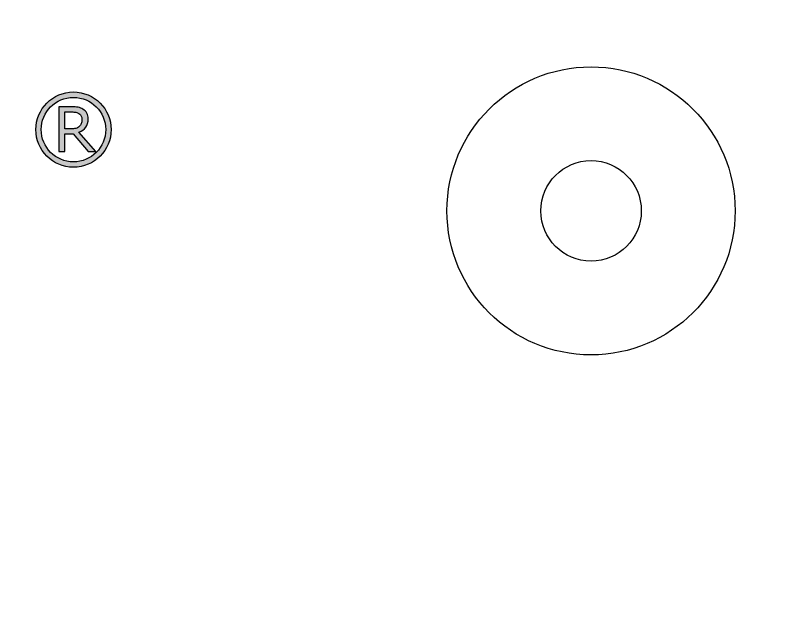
# Model space of a CAD drawing. Header units: millimetres. Extents: x -174 to 283928, y 1291 to 21053.
# Drawn here: x 9415.54 to 9426.13, y 20545.75 to 20554.04 of the extents above; entities that cross this region are included whole.
import ezdxf
from ezdxf.enums import TextEntityAlignment as Align

# ---------------------------------------------------------------- set-up
doc = ezdxf.new("R2010")
doc.units = ezdxf.units.MM
doc.layers.add('Enclosure', color=7, linetype='Continuous')
doc.layers.add('Serigraph', color=7, linetype='Continuous')
doc.styles.get("Standard").update_dxf_attribs({"font": 'arial.ttf'})

# ---------------------------------------------------------------- blocks, each defined once
blk = doc.blocks.new('ZPS640HIC110_SERIGRAFIA')
at = {"layer": 'Serigraph'}
h = blk.add_hatch(color=256, dxfattribs=at)
h.dxf.hatch_style = 1
h.paths.add_polyline_path([(46.795, 11.268, 1), (45.745, 11.268, 1)])
h.paths.add_polyline_path([(46.72, 11.268, 1), (45.82, 11.268, 1)], flags=16)
edge = h.paths.add_edge_path(flags=0)
edge.add_spline(control_points=[(46.148, 11.278), (46.148, 11.278), (46.148, 11.515), (46.148, 11.515), (46.148, 11.515), (46.148, 11.515), (46.148, 11.515)], knot_values=[4.99999, 4.99999, 4.99999, 4.99999, 5.49999, 5.49999, 5.49999, 5.99999, 5.99999, 5.99999, 5.99999], degree=3, periodic=0)
edge.add_spline(control_points=[(46.148, 11.515), (46.148, 11.515), (46.246, 11.515), (46.246, 11.515)], knot_values=[4.00001, 4.00001, 4.00001, 4.00001, 4.99999, 4.99999, 4.99999, 4.99999], degree=3, periodic=0)
edge.add_spline(control_points=[(46.378, 11.457), (46.384, 11.444), (46.388, 11.428), (46.388, 11.41)], knot_values=[0, 0, 0, 0, 1, 1, 1, 1], degree=3, periodic=0)
edge.add_spline(control_points=[(46.378, 11.352), (46.373, 11.336), (46.363, 11.323), (46.351, 11.311)], knot_values=[9, 9, 9, 9, 10, 10, 10, 10], degree=3, periodic=0)
edge.add_spline(control_points=[(46.301, 11.285), (46.281, 11.281), (46.258, 11.278), (46.232, 11.278)], knot_values=[7, 7, 7, 7, 8, 8, 8, 8], degree=3, periodic=0)
h = blk.add_hatch(color=256, dxfattribs=at)
h.dxf.hatch_style = 1
edge = h.paths.add_edge_path()
edge.add_spline(control_points=[(46.455, 11.498), (46.443, 11.52), (46.425, 11.538), (46.403, 11.553)], knot_values=[9, 9, 9, 9, 10, 10, 10, 10], degree=3, periodic=0)
edge.add_spline(control_points=[(46.403, 11.553), (46.382, 11.565), (46.36, 11.574), (46.335, 11.579)], knot_values=[8, 8, 8, 8, 9, 9, 9, 9], degree=3, periodic=0)
edge.add_spline(control_points=[(46.335, 11.579), (46.309, 11.584), (46.278, 11.586), (46.24, 11.586)], knot_values=[7, 7, 7, 7, 8, 8, 8, 8], degree=3, periodic=0)
edge.add_spline(control_points=[(46.24, 11.586), (46.24, 11.586), (46.065, 11.586), (46.065, 11.586)], knot_values=[6.00001, 6.00001, 6.00001, 6.00001, 7, 7, 7, 7], degree=3, periodic=0)
edge.add_spline(control_points=[(46.065, 11.586), (46.065, 11.586), (46.065, 11.429), (46.065, 11.273)], knot_values=[5.5, 5.5, 5.5, 5.5, 6, 6, 6, 6], degree=3, periodic=0)
edge.add_spline(control_points=[(46.065, 11.273), (46.065, 11.117), (46.065, 10.961), (46.065, 10.961), (46.065, 10.961), (46.065, 10.961), (46.065, 10.961)], knot_values=[4.99999, 4.99999, 4.99999, 4.99999, 5.249995, 5.249995, 5.249995, 5.5, 5.5, 5.5, 5.5], degree=3, periodic=0)
edge.add_spline(control_points=[(46.065, 10.961), (46.065, 10.961), (46.148, 10.961), (46.148, 10.961)], knot_values=[4.00001, 4.00001, 4.00001, 4.00001, 4.99999, 4.99999, 4.99999, 4.99999], degree=3, periodic=0)
edge.add_spline(control_points=[(46.148, 10.961), (46.148, 10.961), (46.148, 11.209), (46.148, 11.209), (46.148, 11.209), (46.148, 11.209), (46.148, 11.209)], knot_values=[2.99999, 2.99999, 2.99999, 2.99999, 3.99998, 3.99998, 3.99998, 3.99999, 3.99999, 3.99999, 3.99999], degree=3, periodic=0)
edge.add_spline(control_points=[(46.148, 11.209), (46.148, 11.209), (46.265, 11.209), (46.265, 11.209)], knot_values=[2.00001, 2.00001, 2.00001, 2.00001, 2.99999, 2.99999, 2.99999, 2.99999], degree=3, periodic=0)
edge.add_spline(control_points=[(46.265, 11.209), (46.265, 11.209), (46.474, 10.961), (46.474, 10.961), (46.474, 10.961), (46.474, 10.961), (46.474, 10.961)], knot_values=[0.99999, 0.99999, 0.99999, 0.99999, 1.99998, 1.99998, 1.99998, 1.99999, 1.99999, 1.99999, 1.99999], degree=3, periodic=0)
edge.add_spline(control_points=[(46.474, 10.961), (46.474, 10.961), (46.583, 10.961), (46.583, 10.961)], knot_values=[0.00001, 0.00001, 0.00001, 0.00001, 0.99999, 0.99999, 0.99999, 0.99999], degree=3, periodic=0)
edge.add_spline(control_points=[(46.583, 10.961), (46.583, 10.961), (46.524, 11.029), (46.465, 11.097)], knot_values=[13.5, 13.5, 13.5, 13.5, 14, 14, 14, 14], degree=3, periodic=0)
edge.add_spline(control_points=[(46.465, 11.097), (46.406, 11.166), (46.347, 11.234), (46.347, 11.234), (46.387, 11.249), (46.418, 11.272), (46.441, 11.302)], knot_values=[12, 12, 12, 12, 12.5, 12.5, 12.5, 13.5, 13.5, 13.5, 13.5], degree=3, periodic=0)
edge.add_spline(control_points=[(46.441, 11.302), (46.463, 11.333), (46.475, 11.371), (46.475, 11.416)], knot_values=[11, 11, 11, 11, 12, 12, 12, 12], degree=3, periodic=0)
edge.add_spline(control_points=[(46.475, 11.416), (46.475, 11.449), (46.469, 11.477), (46.455, 11.498)], knot_values=[10, 10, 10, 10, 11, 11, 11, 11], degree=3, periodic=0)
edge = h.paths.add_edge_path(flags=16)
edge.add_spline(control_points=[(46.148, 11.515), (46.148, 11.515), (46.246, 11.515), (46.246, 11.515)], knot_values=[4.00001, 4.00001, 4.00001, 4.00001, 4.99999, 4.99999, 4.99999, 4.99999], degree=3, periodic=0)
edge.add_spline(control_points=[(46.246, 11.515), (46.268, 11.515), (46.288, 11.513), (46.304, 11.51)], knot_values=[3, 3, 3, 3, 4, 4, 4, 4], degree=3, periodic=0)
edge.add_spline(control_points=[(46.304, 11.51), (46.321, 11.506), (46.335, 11.501), (46.347, 11.492)], knot_values=[2, 2, 2, 2, 3, 3, 3, 3], degree=3, periodic=0)
edge.add_spline(control_points=[(46.347, 11.492), (46.362, 11.483), (46.372, 11.471), (46.378, 11.457)], knot_values=[1, 1, 1, 1, 2, 2, 2, 2], degree=3, periodic=0)
edge.add_spline(control_points=[(46.378, 11.457), (46.384, 11.444), (46.388, 11.428), (46.388, 11.41)], knot_values=[0, 0, 0, 0, 1, 1, 1, 1], degree=3, periodic=0)
edge.add_spline(control_points=[(46.388, 11.41), (46.388, 11.386), (46.385, 11.367), (46.378, 11.352)], knot_values=[10, 10, 10, 10, 11, 11, 11, 11], degree=3, periodic=0)
edge.add_spline(control_points=[(46.378, 11.352), (46.373, 11.336), (46.363, 11.323), (46.351, 11.311)], knot_values=[9, 9, 9, 9, 10, 10, 10, 10], degree=3, periodic=0)
edge.add_spline(control_points=[(46.351, 11.311), (46.338, 11.298), (46.321, 11.29), (46.301, 11.285)], knot_values=[8, 8, 8, 8, 9, 9, 9, 9], degree=3, periodic=0)
edge.add_spline(control_points=[(46.301, 11.285), (46.281, 11.281), (46.258, 11.278), (46.232, 11.278)], knot_values=[7, 7, 7, 7, 8, 8, 8, 8], degree=3, periodic=0)
edge.add_spline(control_points=[(46.232, 11.278), (46.232, 11.278), (46.148, 11.278), (46.148, 11.278)], knot_values=[6.00001, 6.00001, 6.00001, 6.00001, 7, 7, 7, 7], degree=3, periodic=0)
edge.add_spline(control_points=[(46.148, 11.278), (46.148, 11.278), (46.148, 11.515), (46.148, 11.515), (46.148, 11.515), (46.148, 11.515), (46.148, 11.515)], knot_values=[4.99999, 4.99999, 4.99999, 4.99999, 5.49999, 5.49999, 5.49999, 5.99999, 5.99999, 5.99999, 5.99999], degree=3, periodic=0)
for radius in [0.525, 0.45]:
    blk.add_circle((46.27, 11.268), radius, dxfattribs=at)
for points, knots in [([(46.583, 10.961), (46.583, 10.961), (46.474, 10.961), (46.474, 10.961), (46.474, 10.961), (46.265, 11.209), (46.265, 11.209), (46.265, 11.209), (46.148, 11.209), (46.148, 11.209), (46.148, 11.209), (46.148, 10.961), (46.148, 10.961), (46.148, 10.961), (46.065, 10.961), (46.065, 10.961), (46.065, 10.961), (46.065, 11.586), (46.065, 11.586), (46.065, 11.586), (46.24, 11.586), (46.24, 11.586), (46.278, 11.586), (46.309, 11.584), (46.335, 11.579), (46.36, 11.574), (46.382, 11.565), (46.403, 11.553), (46.425, 11.538), (46.443, 11.52), (46.455, 11.498), (46.469, 11.477), (46.475, 11.449), (46.475, 11.416), (46.475, 11.371), (46.463, 11.333), (46.441, 11.302), (46.418, 11.272), (46.387, 11.249), (46.347, 11.234), (46.347, 11.234), (46.583, 10.961), (46.583, 10.961)], [0, 0, 0, 0, 1, 1, 1, 2, 2, 2, 3, 3, 3, 4, 4, 4, 5, 5, 5, 6, 6, 6, 7, 7, 7, 8, 8, 8, 9, 9, 9, 10, 10, 10, 11, 11, 11, 12, 12, 12, 13, 13, 13, 14, 14, 14, 14]), ([(46.388, 11.41), (46.388, 11.428), (46.384, 11.444), (46.378, 11.457), (46.372, 11.471), (46.362, 11.483), (46.347, 11.492), (46.335, 11.501), (46.321, 11.506), (46.304, 11.51), (46.288, 11.513), (46.268, 11.515), (46.246, 11.515), (46.246, 11.515), (46.148, 11.515), (46.148, 11.515), (46.148, 11.515), (46.148, 11.278), (46.148, 11.278), (46.148, 11.278), (46.232, 11.278), (46.232, 11.278), (46.258, 11.278), (46.281, 11.281), (46.301, 11.285), (46.321, 11.29), (46.338, 11.298), (46.351, 11.311), (46.363, 11.323), (46.373, 11.336), (46.378, 11.352), (46.385, 11.367), (46.388, 11.386), (46.388, 11.41)], [0, 0, 0, 0, 1, 1, 1, 2, 2, 2, 3, 3, 3, 4, 4, 4, 5, 5, 5, 6, 6, 6, 7, 7, 7, 8, 8, 8, 9, 9, 9, 10, 10, 10, 11, 11, 11, 11])]:
    blk.add_open_spline(points, degree=3, knots=knots, dxfattribs=at)
blk = doc.blocks.new('ZPS640HIC110_ENVOLVENTE')
at = {"layer": 'Enclosure'}
for radius in [2.01, 0.701]:
    blk.add_circle((53.489, 10.134), radius, dxfattribs=at)
blk = doc.blocks.new('ZPS640HIC110_ATT_DEF')
blk.add_wipeout([(0, 45), (80, 45), (80, -45), (0, -45)])
at = {"layer": 'Enclosure'}
blk.add_blockref('ZPS640HIC110_ENVOLVENTE', (0, 0), dxfattribs=at)
at = {"layer": 'Serigraph'}
blk.add_blockref('ZPS640HIC110_SERIGRAFIA', (0, 0), dxfattribs=at)
at = {"color": 3, "flags": 2}
blk.add_attdef('REFERENCE', text='', height=2.5, dxfattribs=at).set_placement((40.498, 27.418), align=Align.CENTER)

msp = doc.modelspace()

# ---------------------------------------------------------------- block references
msp.add_blockref('ZPS640HIC110_ATT_DEF', (9370.087, 20541.172))

doc.saveas('drawing.dxf')
